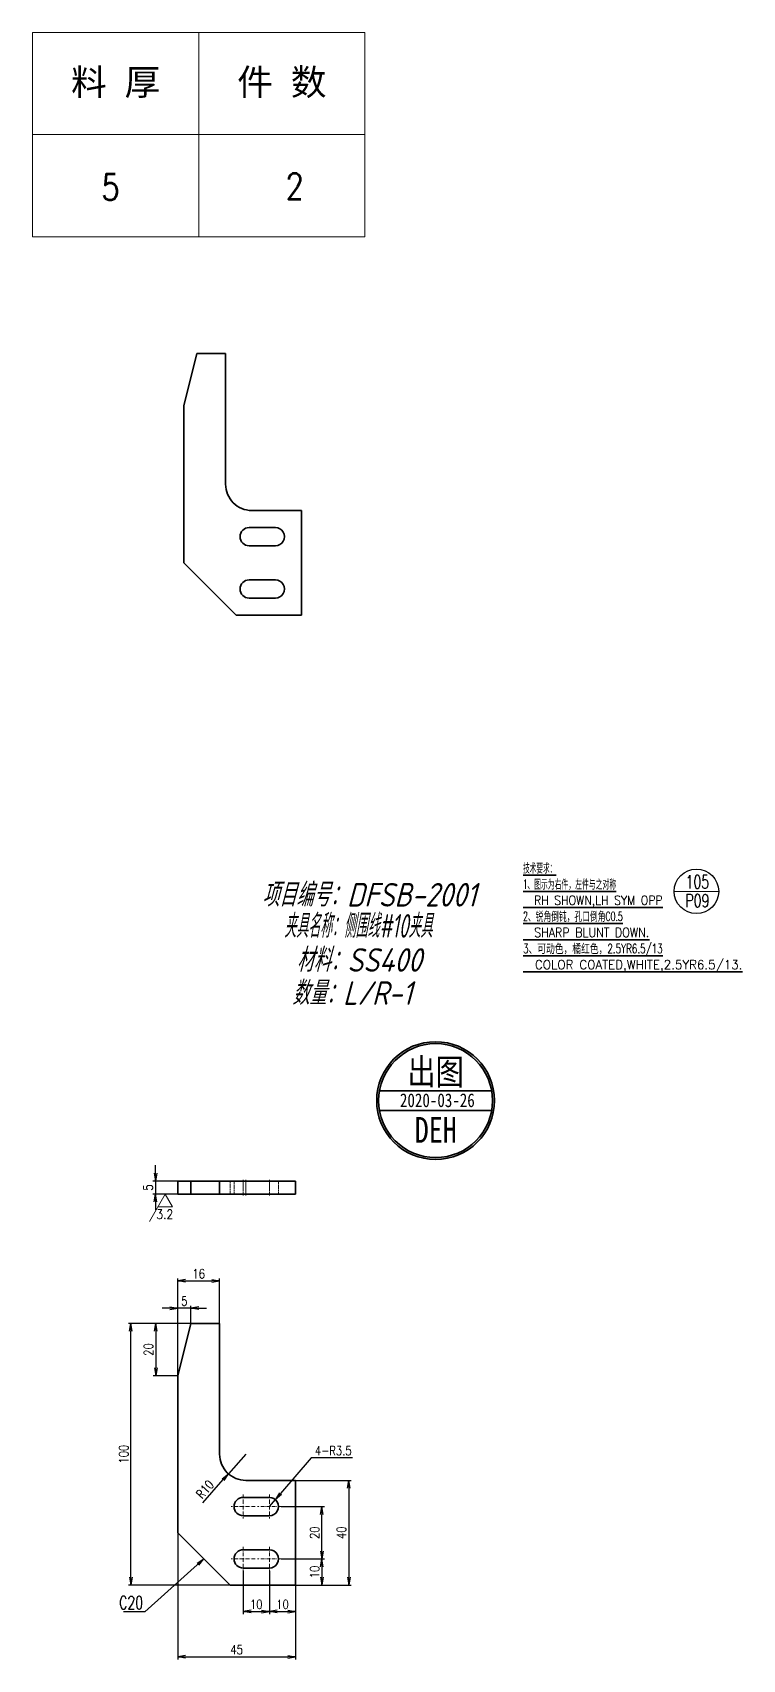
# Model space of a CAD drawing. Header units: millimetres. Extents: x 1333 to 259814012, y -67648877 to 19244933.
# Drawn here: x 41212 to 41484, y -62283 to -61661 of the extents above; entities that cross this region are included whole.
import ezdxf
from ezdxf.enums import TextEntityAlignment as Align

# ---------------------------------------------------------------- set-up
doc = ezdxf.new("R2010")
doc.units = ezdxf.units.MM
doc.header["$LTSCALE"] = 0.5
doc.linetypes.add('DASHDOT', pattern=[18.5, 12, -3, 0.5, -3])
doc.linetypes.add('DASHED', pattern=[15, 12, -3])
doc.layers.add('08', color=1, linetype='Continuous')
doc.layers.add('11', color=3, linetype='Continuous')
for name, color, linetype, lineweight in [('TEXT', 1, 'Continuous', 35), ('印章专用-出图', 1, 'Continuous', 80), ('材质&数量层', 1, 'Continuous', 9), ('标注线', 3, 'Continuous', 18)]:
    doc.layers.add(name, color=color, linetype=linetype, lineweight=lineweight)
doc.styles.add('DIM', font='romans.shx', dxfattribs={"width": 0.8, "bigfont": 'bigfont.shx'})
doc.styles.add('GB', font='gbeitc.shx', dxfattribs={"bigfont": 'gbcbig.shx'})
doc.styles.add('KAI', font='simplex.shx', dxfattribs={"width": 0.8, "bigfont": 'extfont.shx'})
doc.styles.get("Standard").update_dxf_attribs({"font": 'simplex.shx'})
doc.styles.add('国标', font='simfang.ttf', dxfattribs={"width": 0.8})
doc.dimstyles.new('KAI-1', dxfattribs={"dimtxt": 3.5, "dimasz": 3, "dimexe": 1, "dimexo": 0, "dimgap": 1, "dimtad": 1, "dimtoh": 1, "dimdsep": 46, "dimtxsty": 'KAI', "dimblk1": 'OPEN', "dimblk2": 'OPEN', "dimsah": 1, "dimcen": 0, "dimclrd": 7, "dimclre": 7, "dimclrt": 140, "dimaunit": 1, "dimazin": 2, "dimtfac": 0.7, "dimtix": 1, "dimtmove": 0, "dimatfit": 3, "dimldrblk": 'OPEN', "dimfxl": 0, "dimtvp": 1, "dimtolj": 2, "dimarcsym": 0})

# ---------------------------------------------------------------- blocks, each defined once
blk = doc.blocks.new('_Open')
at = {"color": 0, "linetype": 'ByBlock', "lineweight": -2}
for p, q in [((-1, 0.17), (0, 0)), ((-1, -0.17), (0, 0)), ((0, 0), (-1, 0))]:
    blk.add_line(p, q, dxfattribs=at)
blk = doc.blocks.new('*D71')
at = {"layer": '08', "color": 7, "lineweight": -2, "transparency": 16777216}
for p, q in [((41312.85, -62214.61), (41334.15, -62214.61)), ((41333.15, -62217.61), (41333.15, -62251.61)), ((41312.85, -62254.61), (41334.15, -62254.61))]:
    blk.add_line(p, q, dxfattribs=at)
at = {"layer": 'Defpoints', "color": 0, "transparency": 16777216}
for p in [(41312.85, -62214.61), (41312.85, -62254.61), (41333.15, -62254.61)]:
    blk.add_point(p, dxfattribs=at)
at = {"layer": '08', "color": 7, "lineweight": -2, "transparency": 16777216, "xscale": 3, "yscale": 3, "zscale": 3}
for p, rotation in [((41333.15, -62214.61), 90), ((41333.15, -62254.61), 270)]:
    blk.add_blockref('_Open', p, dxfattribs=dict(at, rotation=rotation))
at = {"layer": '08', "color": 140, "transparency": 16777216, "insert": (41330.4, -62234.61), "char_height": 3.5, "attachment_point": 5, "rotation": 90, "style": 'KAI'}
blk.add_mtext('\\A2;40', dxfattribs=at)
blk = doc.blocks.new('*D72')
at = {"layer": '08', "color": 7, "lineweight": -2, "transparency": 16777216}
for p, q in [((41267.85, -62234.61), (41267.85, -62283.04)), ((41312.85, -62254.61), (41312.85, -62283.04)), ((41270.85, -62282.04), (41309.85, -62282.04))]:
    blk.add_line(p, q, dxfattribs=at)
at = {"layer": 'Defpoints', "color": 0, "transparency": 16777216}
for p in [(41267.85, -62234.61), (41312.85, -62254.61), (41312.85, -62282.04)]:
    blk.add_point(p, dxfattribs=at)
at = {"layer": '08', "color": 7, "lineweight": -2, "transparency": 16777216, "xscale": 3, "yscale": 3, "zscale": 3, "rotation": 180}
blk.add_blockref('_Open', (41267.85, -62282.04), dxfattribs=at)
at = {"layer": '08', "color": 7, "lineweight": -2, "transparency": 16777216, "xscale": 3, "yscale": 3, "zscale": 3}
blk.add_blockref('_Open', (41312.85, -62282.04), dxfattribs=at)
at = {"layer": '08', "color": 140, "transparency": 16777216, "insert": (41290.35, -62279.29), "char_height": 3.5, "attachment_point": 5, "style": 'KAI'}
blk.add_mtext('\\A2;45', dxfattribs=at)
blk = doc.blocks.new('*D73')
at = {"layer": '08', "color": 7, "lineweight": -2, "transparency": 16777216}
for p, q in [((41267.85, -62174.61), (41267.85, -62137.42)), ((41270.85, -62138.42), (41280.85, -62138.42)), ((41283.85, -62154.61), (41283.85, -62137.42))]:
    blk.add_line(p, q, dxfattribs=at)
at = {"layer": 'Defpoints', "color": 0, "transparency": 16777216}
for p in [(41283.85, -62138.42), (41283.85, -62154.61), (41267.85, -62174.61)]:
    blk.add_point(p, dxfattribs=at)
at = {"layer": '08', "color": 7, "lineweight": -2, "transparency": 16777216, "xscale": 3, "yscale": 3, "zscale": 3, "rotation": 180}
blk.add_blockref('_Open', (41267.85, -62138.42), dxfattribs=at)
at = {"layer": '08', "color": 7, "lineweight": -2, "transparency": 16777216, "xscale": 3, "yscale": 3, "zscale": 3}
blk.add_blockref('_Open', (41283.85, -62138.42), dxfattribs=at)
at = {"layer": '08', "color": 140, "transparency": 16777216, "insert": (41275.85, -62135.67), "char_height": 3.5, "attachment_point": 5, "style": 'KAI'}
blk.add_mtext('\\A2;16', dxfattribs=at)
blk = doc.blocks.new('*D74')
at = {"layer": '08', "color": 7, "lineweight": -2, "transparency": 16777216}
for p, q in [((41272.85, -62154.61), (41258.41, -62154.61)), ((41259.41, -62157.61), (41259.41, -62171.61)), ((41267.85, -62174.61), (41258.41, -62174.61))]:
    blk.add_line(p, q, dxfattribs=at)
at = {"layer": 'Defpoints', "color": 0, "transparency": 16777216}
for p in [(41272.85, -62154.61), (41259.41, -62174.61), (41267.85, -62174.61)]:
    blk.add_point(p, dxfattribs=at)
at = {"layer": '08', "color": 7, "lineweight": -2, "transparency": 16777216, "xscale": 3, "yscale": 3, "zscale": 3}
for p, rotation in [((41259.41, -62154.61), 90), ((41259.41, -62174.61), 270)]:
    blk.add_blockref('_Open', p, dxfattribs=dict(at, rotation=rotation))
at = {"layer": '08', "color": 140, "transparency": 16777216, "insert": (41256.66, -62164.61), "char_height": 3.5, "attachment_point": 5, "rotation": 90, "style": 'KAI'}
blk.add_mtext('\\A2;20', dxfattribs=at)
blk = doc.blocks.new('*D75')
at = {"layer": '08', "color": 7, "lineweight": -2, "transparency": 16777216}
for p, q in [((41264.85, -62148.87), (41261.85, -62148.87)), ((41267.85, -62174.61), (41267.85, -62147.87)), ((41272.85, -62148.87), (41267.85, -62148.87)), ((41272.85, -62154.61), (41272.85, -62147.87)), ((41275.85, -62148.87), (41278.85, -62148.87))]:
    blk.add_line(p, q, dxfattribs=at)
at = {"layer": 'Defpoints', "color": 0, "transparency": 16777216}
for p in [(41267.85, -62148.87), (41272.85, -62154.61), (41267.85, -62174.61)]:
    blk.add_point(p, dxfattribs=at)
at = {"layer": '08', "color": 7, "lineweight": -2, "transparency": 16777216, "xscale": 3, "yscale": 3, "zscale": 3}
blk.add_blockref('_Open', (41267.85, -62148.87), dxfattribs=at)
at = {"layer": '08', "color": 7, "lineweight": -2, "transparency": 16777216, "xscale": 3, "yscale": 3, "zscale": 3, "rotation": 180}
blk.add_blockref('_Open', (41272.85, -62148.87), dxfattribs=at)
at = {"layer": '08', "color": 140, "transparency": 16777216, "insert": (41270.35, -62146.12), "char_height": 3.5, "attachment_point": 5, "style": 'KAI'}
blk.add_mtext('\\A2;5', dxfattribs=at)
blk = doc.blocks.new('*D76')
at = {"layer": '08', "color": 7, "lineweight": -2, "transparency": 16777216}
for p, q in [((41272.85, -62154.61), (41248.98, -62154.61)), ((41249.98, -62251.61), (41249.98, -62157.61)), ((41287.85, -62254.61), (41248.98, -62254.61))]:
    blk.add_line(p, q, dxfattribs=at)
at = {"layer": 'Defpoints', "color": 0, "transparency": 16777216}
for p in [(41249.98, -62154.61), (41272.85, -62154.61), (41287.85, -62254.61)]:
    blk.add_point(p, dxfattribs=at)
at = {"layer": '08', "color": 7, "lineweight": -2, "transparency": 16777216, "xscale": 3, "yscale": 3, "zscale": 3}
for p, rotation in [((41249.98, -62154.61), 90), ((41249.98, -62254.61), 270)]:
    blk.add_blockref('_Open', p, dxfattribs=dict(at, rotation=rotation))
at = {"layer": '08', "color": 140, "transparency": 16777216, "insert": (41247.23, -62204.61), "char_height": 3.5, "attachment_point": 5, "rotation": 90, "style": 'KAI'}
blk.add_mtext('\\A2;100', dxfattribs=at)
blk = doc.blocks.new('*D77')
at = {"layer": '08', "color": 7, "lineweight": -2, "transparency": 16777216}
for p, q in [((41293.85, -62204.61), (41287.22, -62212.09)), ((41277.39, -62223.16), (41285.22, -62214.34))]:
    blk.add_line(p, q, dxfattribs=at)
at = {"layer": 'Defpoints', "color": 0, "transparency": 16777216}
for p in [(41293.85, -62204.61), (41287.22, -62212.09)]:
    blk.add_point(p, dxfattribs=at)
at = {"layer": '08', "color": 7, "lineweight": -2, "transparency": 16777216, "xscale": 3, "yscale": 3, "zscale": 3, "rotation": 48.41763951277602}
blk.add_blockref('_Open', (41287.22, -62212.09), dxfattribs=at)
at = {"layer": '08', "color": 140, "transparency": 16777216, "insert": (41278.26, -62218.05), "char_height": 3.5, "attachment_point": 5, "rotation": 48.41764, "style": 'KAI'}
blk.add_mtext('\\A2;R10', dxfattribs=at)
blk = doc.blocks.new('*D78')
at = {"layer": '08', "color": 7, "lineweight": -2, "transparency": 16777216}
for p, q in [((41259.3, -62097.22), (41259.3, -62094.22)), ((41267.85, -62100.22), (41258.3, -62100.22)), ((41259.3, -62100.22), (41259.3, -62105.22)), ((41267.85, -62105.22), (41258.3, -62105.22)), ((41259.3, -62108.22), (41259.3, -62111.22))]:
    blk.add_line(p, q, dxfattribs=at)
at = {"layer": 'Defpoints', "color": 0, "transparency": 16777216}
for p in [(41267.85, -62100.22), (41259.3, -62105.22), (41267.85, -62105.22)]:
    blk.add_point(p, dxfattribs=at)
at = {"layer": '08', "color": 7, "lineweight": -2, "transparency": 16777216, "xscale": 3, "yscale": 3, "zscale": 3}
for p, rotation in [((41259.3, -62100.22), 270), ((41259.3, -62105.22), 90)]:
    blk.add_blockref('_Open', p, dxfattribs=dict(at, rotation=rotation))
at = {"layer": '08', "color": 140, "transparency": 16777216, "insert": (41256.55, -62102.72), "char_height": 3.5, "attachment_point": 5, "rotation": 90, "style": 'KAI'}
blk.add_mtext('\\A2;5', dxfattribs=at)
blk = doc.blocks.new('ccd2')
at = {"color": 3, "lineweight": 13, "ltscale": 0.303109}
blk.add_line((53697.91, -20368.76), (53691.85, -20379.26), dxfattribs=at)
at = {"color": 3, "lineweight": 13, "ltscale": 0.141451}
for p, q in [((53697.91, -20368.76), (53700.74, -20373.66)), ((53700.74, -20373.66), (53695.08, -20373.66))]:
    blk.add_line(p, q, dxfattribs=at)
blk = doc.blocks.new('*D79')
at = {"layer": '08', "color": 7, "lineweight": -2, "transparency": 16777216}
for p, q in [((41302.85, -62249.16), (41302.85, -62265.73)), ((41312.85, -62254.61), (41312.85, -62265.73)), ((41305.85, -62264.73), (41309.85, -62264.73))]:
    blk.add_line(p, q, dxfattribs=at)
at = {"layer": 'Defpoints', "color": 0, "transparency": 16777216}
for p in [(41302.85, -62249.16), (41312.85, -62254.61), (41312.85, -62264.73)]:
    blk.add_point(p, dxfattribs=at)
at = {"layer": '08', "color": 7, "lineweight": -2, "transparency": 16777216, "xscale": 3, "yscale": 3, "zscale": 3, "rotation": 180}
blk.add_blockref('_Open', (41302.85, -62264.73), dxfattribs=at)
at = {"layer": '08', "color": 7, "lineweight": -2, "transparency": 16777216, "xscale": 3, "yscale": 3, "zscale": 3}
blk.add_blockref('_Open', (41312.85, -62264.73), dxfattribs=at)
at = {"layer": '08', "color": 140, "transparency": 16777216, "insert": (41307.85, -62261.98), "char_height": 3.5, "attachment_point": 5, "style": 'KAI'}
blk.add_mtext('\\A2;10', dxfattribs=at)
blk = doc.blocks.new('*D80')
at = {"layer": '08', "color": 7, "lineweight": -2, "transparency": 16777216}
for p, q in [((41292.85, -62249.16), (41292.85, -62265.73)), ((41302.85, -62249.16), (41302.85, -62265.73)), ((41295.85, -62264.73), (41299.85, -62264.73))]:
    blk.add_line(p, q, dxfattribs=at)
at = {"layer": 'Defpoints', "color": 0, "transparency": 16777216}
for p in [(41292.85, -62249.16), (41302.85, -62249.16), (41302.85, -62264.73)]:
    blk.add_point(p, dxfattribs=at)
at = {"layer": '08', "color": 7, "lineweight": -2, "transparency": 16777216, "xscale": 3, "yscale": 3, "zscale": 3, "rotation": 180}
blk.add_blockref('_Open', (41292.85, -62264.73), dxfattribs=at)
at = {"layer": '08', "color": 7, "lineweight": -2, "transparency": 16777216, "xscale": 3, "yscale": 3, "zscale": 3}
blk.add_blockref('_Open', (41302.85, -62264.73), dxfattribs=at)
at = {"layer": '08', "color": 140, "transparency": 16777216, "insert": (41297.85, -62261.98), "char_height": 3.5, "attachment_point": 5, "style": 'KAI'}
blk.add_mtext('\\A2;10', dxfattribs=at)
blk = doc.blocks.new('*D81')
at = {"layer": '08', "color": 7, "lineweight": -2, "transparency": 16777216}
for p, q in [((41307.4, -62244.61), (41323.89, -62244.61)), ((41322.89, -62247.61), (41322.89, -62251.61)), ((41312.85, -62254.61), (41323.89, -62254.61))]:
    blk.add_line(p, q, dxfattribs=at)
at = {"layer": 'Defpoints', "color": 0, "transparency": 16777216}
for p in [(41307.4, -62244.61), (41312.85, -62254.61), (41322.89, -62254.61)]:
    blk.add_point(p, dxfattribs=at)
at = {"layer": '08', "color": 7, "lineweight": -2, "transparency": 16777216, "xscale": 3, "yscale": 3, "zscale": 3}
for p, rotation in [((41322.89, -62244.61), 90), ((41322.89, -62254.61), 270)]:
    blk.add_blockref('_Open', p, dxfattribs=dict(at, rotation=rotation))
at = {"layer": '08', "color": 140, "transparency": 16777216, "insert": (41320.14, -62249.61), "char_height": 3.5, "attachment_point": 5, "rotation": 90, "style": 'KAI'}
blk.add_mtext('\\A2;10', dxfattribs=at)
blk = doc.blocks.new('*D82')
at = {"layer": '08', "color": 7, "lineweight": -2, "transparency": 16777216}
for p, q in [((41307.4, -62224.61), (41323.89, -62224.61)), ((41322.89, -62241.61), (41322.89, -62227.61)), ((41307.4, -62244.61), (41323.89, -62244.61))]:
    blk.add_line(p, q, dxfattribs=at)
at = {"layer": 'Defpoints', "color": 0, "transparency": 16777216}
for p in [(41307.4, -62224.61), (41322.89, -62224.61), (41307.4, -62244.61)]:
    blk.add_point(p, dxfattribs=at)
at = {"layer": '08', "color": 7, "lineweight": -2, "transparency": 16777216, "xscale": 3, "yscale": 3, "zscale": 3}
for p, rotation in [((41322.89, -62224.61), 90), ((41322.89, -62244.61), 270)]:
    blk.add_blockref('_Open', p, dxfattribs=dict(at, rotation=rotation))
at = {"layer": '08', "color": 140, "transparency": 16777216, "insert": (41320.14, -62234.61), "char_height": 3.5, "attachment_point": 5, "rotation": 90, "style": 'KAI'}
blk.add_mtext('\\A2;20', dxfattribs=at)
blk = doc.blocks.new('*D83')
at = {"layer": '08', "color": 7, "lineweight": -2, "transparency": 16777216}
for p, q in [((41318.86, -62206.01), (41307.09, -62219.69)), ((41334.66, -62206.01), (41318.86, -62206.01)), ((41302.85, -62224.61), (41305.14, -62221.96))]:
    blk.add_line(p, q, dxfattribs=at)
at = {"layer": 'Defpoints', "color": 0, "transparency": 16777216}
for p in [(41305.14, -62221.96), (41302.85, -62224.61)]:
    blk.add_point(p, dxfattribs=at)
at = {"layer": '08', "color": 7, "lineweight": -2, "transparency": 16777216, "xscale": 3, "yscale": 3, "zscale": 3, "rotation": 229.291000306504}
blk.add_blockref('_Open', (41305.14, -62221.96), dxfattribs=at)
at = {"layer": '08', "color": 140, "transparency": 16777216, "insert": (41327.26, -62203.26), "char_height": 3.5, "attachment_point": 5, "style": 'KAI'}
blk.add_mtext('\\A2;4-R3.5', dxfattribs=at)
blk = doc.blocks.new('出图章')
at = {"layer": '印章专用-出图'}
h = blk.add_hatch(color=256, dxfattribs=at)
h.paths.add_polyline_path([(-15, 0, 1), (15, 0, 1)])
h.paths.add_polyline_path([(14.5, 0, -1), (-14.5, 0, -1)], flags=16)
h.paths.add_polyline_path([(-7.31, -12.35), (7.41, -12.35), (7.41, -2.73), (-7.31, -2.73)], flags=8)
at = {"layer": '印章专用-出图', "lineweight": 35}
for p, q in [((-14.28, 2.5), (14.28, 2.5)), ((-14.28, -2.5), (14.28, -2.5))]:
    blk.add_line(p, q, dxfattribs=at)
for radius in [15, 14.5]:
    blk.add_circle((0, 0), radius, dxfattribs=at)
at = {"layer": '印章专用-出图', "color": 4, "style": '国标', "width": 0.8}
blk.add_text('DEH', height=6.562, dxfattribs=at).set_placement((0.05, -10.74), align=Align.CENTER)
at = {"layer": '印章专用-出图', "color": 3, "style": '国标', "width": 0.8}
blk.add_attdef('出图', text='', height=6.6, dxfattribs=at).set_placement((0, 7.35), align=Align.MIDDLE_CENTER)
at = {"layer": '印章专用-出图', "color": 2, "style": '国标', "width": 0.8}
blk.add_attdef('XXXX.XX.XX', text='', height=3.5, dxfattribs=at).set_placement((0.45, 0.1), align=Align.MIDDLE_CENTER)
blk = doc.blocks.new('YZ-CT')
at = {"layer": '印章专用-出图'}
blk.add_blockref('出图章', (0.63, 0), dxfattribs=at).add_auto_attribs({'出图': '出图', 'XXXX.XX.XX': '2020-03-26'})
blk = doc.blocks.new('*T123')
at = {"color": 0, "linetype": 'ByBlock', "lineweight": -2, "transparency": 16777216}
for p, q in [((0, 0), (127, 0)), ((0, 0), (0, -78)), ((63.5, 0), (63.5, -78)), ((127, 0), (127, -78)), ((0, -39), (127, -39)), ((0, -78), (127, -78))]:
    blk.add_line(p, q, dxfattribs=at)
at = {"color": 0, "transparency": 16777216, "char_height": 10, "width": 60.5, "attachment_point": 5}
for s, insert in [('{\\fSimSun|b0|i0|c134|p2;料 厚}', (31.75, -19.5)), ('{\\fSimSun|b0|i0|c134|p2;件 数}', (95.25, -19.5))]:
    blk.add_mtext(s, dxfattribs=dict(at, insert=insert))
blk = doc.blocks.new('拆图参数')
blk.add_blockref('*T123', (-63.5, 78))
at = {"style": 'DIM', "width": 0.8}
blk.add_attdef('6', text='', height=10, dxfattribs=at).set_placement((-37.13, 18.91), align=Align.MIDDLE_LEFT)
blk.add_attdef('1', text='', height=10, dxfattribs=at).set_placement((36.65, 19.27), align=Align.MIDDLE_CENTER)

msp = doc.modelspace()

# ---------------------------------------------------------------- linework, layer by layer
at = {"color": 7, "lineweight": 35}
for p, q in [((41270.135, -61804.008), (41275.135, -61784.008)), ((41286.135, -61834.008), (41286.135, -61784.008)), ((41270.135, -61804.008), (41270.135, -61864.008)), ((41315.135, -61884.008), (41315.135, -61844.008)), ((41290.135, -61884.008), (41270.135, -61864.008)), ((41315.135, -61884.008), (41290.135, -61884.008)), ((41267.853, -62174.614), (41272.853, -62154.614)), ((41283.853, -62204.614), (41283.853, -62154.614)), ((41267.853, -62174.614), (41267.853, -62234.614)), ((41312.853, -62254.614), (41312.853, -62214.614)), ((41287.853, -62254.614), (41267.853, -62234.614)), ((41312.853, -62254.614), (41287.853, -62254.614))]:
    msp.add_line(p, q, dxfattribs=at)
at = {"color": 7, "lineweight": 35, "ltscale": 0.275}
for p, q in [((41275.135, -61784.008), (41286.135, -61784.008)), ((41272.853, -62100.221), (41283.853, -62100.221)), ((41272.853, -62105.221), (41283.853, -62105.221)), ((41272.853, -62154.614), (41283.853, -62154.614))]:
    msp.add_line(p, q, dxfattribs=at)
at = {"color": 7, "lineweight": 35, "ltscale": 0.475}
for p, q in [((41296.135, -61844.008), (41315.135, -61844.008)), ((41293.853, -62100.221), (41312.853, -62100.221)), ((41293.853, -62105.221), (41312.853, -62105.221)), ((41293.853, -62214.614), (41312.853, -62214.614))]:
    msp.add_line(p, q, dxfattribs=at)
at = {"color": 7, "lineweight": 35, "ltscale": 0.25}
for p, q in [((41295.135, -61850.508), (41305.135, -61850.508)), ((41305.135, -61857.508), (41295.135, -61857.508)), ((41295.135, -61870.508), (41305.135, -61870.508)), ((41305.135, -61877.508), (41295.135, -61877.508)), ((41283.853, -62100.221), (41293.853, -62100.221)), ((41283.853, -62105.221), (41293.853, -62105.221)), ((41292.853, -62221.114), (41302.853, -62221.114)), ((41302.853, -62228.114), (41292.853, -62228.114)), ((41292.853, -62241.114), (41302.853, -62241.114)), ((41302.853, -62248.114), (41292.853, -62248.114))]:
    msp.add_line(p, q, dxfattribs=at)
at = {"color": 3, "lineweight": 35, "ltscale": 0.31754}
msp.add_line((41399.775, -61983.392), (41412.477, -61983.392), dxfattribs=at)
at = {"color": 3, "lineweight": 35}
for p, q in [((41399.775, -61989.545), (41435.34, -61989.545)), ((41399.775, -61995.699), (41453.122, -61995.699)), ((41399.775, -62001.852), (41437.88, -62001.852)), ((41399.775, -62008.005), (41448.041, -62008.005)), ((41399.775, -62014.158), (41453.122, -62014.158)), ((41399.775, -62020.312), (41483.606, -62020.312))]:
    msp.add_line(p, q, dxfattribs=at)
at = {"color": 7, "lineweight": 35, "ltscale": 0.125}
for p, q in [((41267.853, -62100.221), (41272.853, -62100.221)), ((41267.853, -62100.221), (41267.853, -62105.221)), ((41272.853, -62100.221), (41272.853, -62105.221)), ((41283.853, -62100.221), (41283.853, -62105.221)), ((41312.853, -62100.221), (41312.853, -62105.221)), ((41267.853, -62105.221), (41272.853, -62105.221))]:
    msp.add_line(p, q, dxfattribs=at)
at = {"color": 2, "linetype": 'DASHED', "lineweight": 13, "ltscale": 0.125}
for p, q in [((41287.853, -62100.221), (41287.853, -62105.221)), ((41289.353, -62105.221), (41289.353, -62100.221)), ((41289.353, -62105.221), (41289.353, -62100.221)), ((41292.853, -62105.221), (41292.853, -62100.221)), ((41292.853, -62105.221), (41292.853, -62100.221)), ((41292.853, -62105.221), (41292.853, -62100.221)), ((41292.853, -62105.221), (41292.853, -62100.221)), ((41302.853, -62105.221), (41302.853, -62100.221)), ((41302.853, -62105.221), (41302.853, -62100.221)), ((41302.853, -62105.221), (41302.853, -62100.221)), ((41302.853, -62105.221), (41302.853, -62100.221)), ((41306.353, -62105.221), (41306.353, -62100.221)), ((41306.353, -62105.221), (41306.353, -62100.221))]:
    msp.add_line(p, q, dxfattribs=at)
at = {"color": 1, "linetype": 'DASHDOT', "lineweight": 13, "ltscale": 0.15}
for p, q in [((41292.853, -62105.721), (41292.853, -62099.721)), ((41302.853, -62105.721), (41302.853, -62099.721))]:
    msp.add_line(p, q, dxfattribs=at)
at = {"color": 1, "linetype": 'DASHDOT', "lineweight": 13, "ltscale": 0.150015}
msp.add_line((41293.853, -62099.721), (41293.853, -62105.721), dxfattribs=at)
at = {"color": 7, "lineweight": 13, "ltscale": 0.125}
msp.add_line((41293.853, -62100.221), (41293.853, -62105.221), dxfattribs=at)
at = {"color": 1, "linetype": 'DASHDOT', "lineweight": 13, "ltscale": 0.227499}
for p, q in [((41292.853, -62220.064), (41292.853, -62229.164)), ((41302.853, -62220.064), (41302.853, -62229.164)), ((41297.403, -62224.614), (41288.303, -62224.614)), ((41307.403, -62224.614), (41298.303, -62224.614)), ((41292.853, -62240.064), (41292.853, -62249.164)), ((41302.853, -62240.064), (41302.853, -62249.164)), ((41297.403, -62244.614), (41288.303, -62244.614)), ((41307.403, -62244.614), (41298.303, -62244.614))]:
    msp.add_line(p, q, dxfattribs=at)
at = {"color": 7, "lineweight": 35}
for centre, radius, start, end in [((41296.135, -61834.008), 10, 179.999995, 269.999997), ((41295.135, -61854.008), 3.5, 90.000003, 269.999997), ((41305.135, -61854.008), 3.5, 269.999997, 90.000003), ((41295.135, -61874.008), 3.5, 90.000003, 269.999997), ((41305.135, -61874.008), 3.5, 269.999997, 90.000003), ((41293.853, -62204.614), 10, 179.999995, 269.999997), ((41292.853, -62224.614), 3.5, 90.000003, 269.999997), ((41302.853, -62224.614), 3.5, 269.999997, 90.000003), ((41292.853, -62244.614), 3.5, 90.000003, 269.999997), ((41302.853, -62244.614), 3.5, 269.999997, 90.000003)]:
    msp.add_arc(centre, radius, start, end, dxfattribs=at)
at = {"layer": '08', "color": 3}
msp.add_circle((41466.023, -61989.545), 8.5, dxfattribs=at)
at = {"layer": '11', "lineweight": 9}
msp.add_line((41457.523, -61989.545), (41474.523, -61989.545), dxfattribs=at)

# ---------------------------------------------------------------- block references
at = {"layer": '08', "color": 3}
msp.add_blockref('ccd2', (-12434.837, -41736.462), dxfattribs=at)
at = {"layer": '印章专用-出图', "xscale": 1.500625000015134, "yscale": 1.500625000000582, "zscale": 1.500624999999999}
msp.add_blockref('YZ-CT', (41365.412, -62069.501), dxfattribs=at)
at = {"layer": '标注线'}
msp.add_blockref('拆图参数', (41275.867, -61739.38), dxfattribs=at).add_auto_attribs({'1': '2', '6': '5'})

# ---------------------------------------------------------------- texts
at = {"color": 3, "lineweight": 13}
for s, width, p, p2 in [('技术要求：', 0.918189, (41399.775, -61982.392), (41412.477, -61982.392)), ('1、图示为右件，左件与之对称', 0.878136, (41399.775, -61988.545), (41435.34, -61988.545)), ('  RH SHOWN,LH SYM OPP', 0.765743, (41399.775, -61994.699), (41453.122, -61994.699)), ('2、锐角倒钝，孔口倒角C0.5', 0.862751, (41399.775, -62000.852), (41437.88, -62000.852)), ('  SHARP BLUNT DOWN.', 0.776399, (41399.775, -62007.005), (41448.041, -62007.005)), ('3、可动色，橘红色，2.5YR6.5/13', 0.853548, (41399.775, -62013.158), (41453.122, -62013.158)), ('  COLOR COATED,WHITE,2.5YR6.5/13.', 0.845351, (41399.775, -62019.312), (41483.606, -62019.312))]:
    msp.add_text(s, height=3.5, dxfattribs=dict(at, width=width)).set_placement(p, p2, align=Align.FIT)
at = {"color": 3, "lineweight": 13, "width": 0.880907}
msp.add_text('3.2', height=3.5, rotation=0.000008, dxfattribs=at).set_placement((41259.644, -62114.671), (41266.104, -62114.671), align=Align.FIT)
at = {"layer": 'TEXT', "linetype": 'Continuous', "lineweight": 9, "width": 0.7}
for s, p in [('105', (41466.386, -61988.398)), ('P09', (41466.386, -61995.605))]:
    msp.add_text(s, height=5, dxfattribs=at).set_placement(p, align=Align.CENTER)
at = {"layer": 'TEXT', "color": 3, "linetype": 'Continuous', "lineweight": 9, "width": 0.7}
msp.add_text('C20', height=5, dxfattribs=at).set_placement((41250.032, -62263.86), align=Align.CENTER)
at = {"layer": '材质&数量层', "style": 'GB'}
for s, p in [('项目编号：DFSB-2001', (41341.006, -61990.349)), ('材料：SS400', (41337.108, -62015.289)), ('数量：L/R-1', (41334.464, -62027.953))]:
    msp.add_text(s, height=9, dxfattribs=at).set_placement(p, align=Align.MIDDLE)
at = {"layer": '材质&数量层', "style": 'GB', "width": 0.7}
msp.add_text('夹具名称：侧围线#10夹具', height=9, dxfattribs=at).set_placement((41336.773, -62002.261), align=Align.MIDDLE)

# ---------------------------------------------------------------- dimensions: what is measured, and where the dimension line sits
at = {"layer": '08', "color": 2}
for base, p1, p2, picture, middle in [((41259.297, -62105.221), (41267.853, -62100.221), (41267.853, -62105.221), '*D78', (41256.547, -62102.721)), ((41249.983, -62154.614), (41287.853, -62254.614), (41272.853, -62154.614), '*D76', (41247.233, -62204.614)), ((41259.406, -62174.614), (41272.853, -62154.614), (41267.853, -62174.614), '*D74', (41256.656, -62164.614)), ((41333.154, -62254.614), (41312.853, -62214.614), (41312.853, -62254.614), '*D71', (41330.404, -62234.614)), ((41322.894, -62224.614), (41307.403, -62244.614), (41307.403, -62224.614), '*D82', (41320.144, -62234.614)), ((41322.894, -62254.614), (41307.403, -62244.614), (41312.853, -62254.614), '*D81', (41320.144, -62249.614))]:
    dim = msp.add_linear_dim(base=base, p1=p1, p2=p2, angle=90, dimstyle='KAI-1', dxfattribs=at)
    dim.commit()
    dim.dimension.update_dxf_attribs({"geometry": picture, "text_midpoint": middle})
for base, p1, p2, picture, middle in [((41283.853, -62138.421), (41267.853, -62174.614), (41283.853, -62154.614), '*D73', (41275.853, -62135.671)), ((41267.853, -62148.869), (41272.853, -62154.614), (41267.853, -62174.614), '*D75', (41270.353, -62146.119)), ((41312.853, -62282.044), (41267.853, -62234.614), (41312.853, -62254.614), '*D72', (41290.353, -62279.294)), ((41302.853, -62264.734), (41292.853, -62249.164), (41302.853, -62249.164), '*D80', (41297.853, -62261.984)), ((41312.853, -62264.734), (41302.853, -62249.164), (41312.853, -62254.614), '*D79', (41307.853, -62261.984))]:
    dim = msp.add_linear_dim(base=base, p1=p1, p2=p2, dimstyle='KAI-1', dxfattribs=at)
    dim.commit()
    dim.dimension.update_dxf_attribs({"geometry": picture, "text_midpoint": middle})
dim = msp.add_radius_dim(center=(41302.853, -62224.614), mpoint=(41305.136, -62221.961), dimstyle='KAI-1', override={"dimgap": 1, "dimdec": 2, "dimzin": 8, "dimpost": '4-R<>', "dimtol": 0, "dimlim": 0, "dimtp": 0, "dimtm": 0, "dimtfac": 1}, dxfattribs=at)
dim.commit()
dim.dimension.update_dxf_attribs({"geometry": '*D83', "text_midpoint": (41327.256, -62206.014), "dimtype": 164})
dim = msp.add_radius_dim(center=(41293.853, -62204.614), mpoint=(41287.216, -62212.094), dimstyle='KAI-1', dxfattribs=at)
dim.commit()
dim.dimension.update_dxf_attribs({"geometry": '*D77', "text_midpoint": (41278.256, -62218.048)})

# ---------------------------------------------------------------- leaders
msp.add_leader([(41277.853, -62244.614), (41255.256, -62264.854), (41247.147, -62264.854)], dimstyle='KAI-1', override={"dimgap": 1, "dimtad": 0}, dxfattribs=at)

doc.saveas('drawing.dxf')
